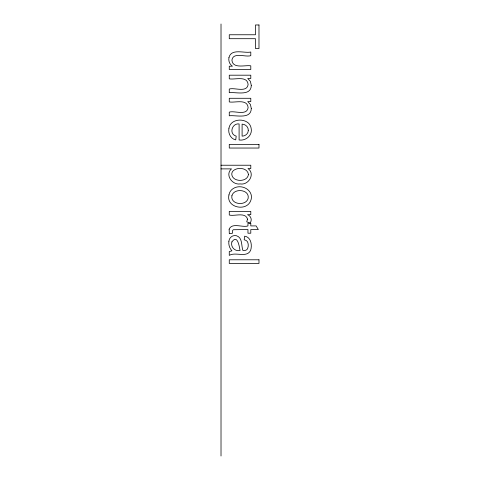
<?xml version="1.0" encoding="UTF-8"?>
<svg xmlns="http://www.w3.org/2000/svg" width="480" height="480" viewBox="0 0 480 480"><rect width="100%" height="100%" fill="white"/><g stroke="black" fill="none" stroke-linecap="round" stroke-linejoin="round"><path stroke-width="0.72" d="M221.016 165.228L250.794 165.228L250.794 168.552L247.998 168.552C255.606 173.826 248.55 185.466 240.192 183.924C232.254 185.298 224.64 174.654 231.492 168.882L221.016 168.882M221.016 24L221.016 456M228.888 241.23C228.39 244.704 229.59 248.232 231.918 250.83L229.266 251.556L229.266 255.372C235.584 251.544 246.786 258.282 250.632 250.362C252.276 245.148 251.16 237.126 244.65 236.172L244.164 239.736L246.108 240.486L247.362 241.554C248.634 243.996 248.58 247.2 247.026 249.51L245.784 250.284L242.928 250.524C241.122 245.628 242.772 237.654 236.454 235.722C232.848 234.696 229.116 237.546 228.888 241.23M228.96 128.178C227.874 133.098 230.532 138.81 235.734 139.89L236.196 136.116C228.654 134.172 231.918 122.976 239.1 123.93L239.1 139.986C245.88 141.102 252.876 135.168 251.094 128.088A9.144 9.144 0 0 0 248.28 122.958C242.418 117.912 230.316 119.496 228.96 128.178M228.96 194.91C225.864 207.45 246.072 211.878 250.554 201.096C255.048 190.752 241.704 183.12 233.286 188.532A9.048 9.048 0 0 0 229.506 192.972L228.96 194.91M229.14 229.218L229.308 233.736L232.53 233.208L232.65 230.358L233.358 229.734L247.956 229.542L247.956 233.208L250.794 233.208L250.794 229.542L258.318 229.542L256.128 225.912L250.794 225.912L250.794 223.236L247.956 223.236L247.956 225.912C242.67 227.85 231.96 222.252 229.14 229.218M251.28 85.332C251.208 96.594 235.836 91.83 229.266 92.688L229.266 89.04C234.336 87.264 246.978 93.072 248.118 84.558C247.374 75.342 234.75 79.944 229.266 78.84L229.266 75.192L250.794 75.192L250.794 78.474L247.734 78.474L250.398 81.378L251.28 85.332M251.28 108.42C251.208 119.688 235.836 114.924 229.266 115.782L229.266 112.134C234.336 110.352 246.978 116.16 248.118 107.652C247.374 98.43 234.75 103.038 229.266 101.934L229.266 98.286L250.794 98.286L250.794 101.568L247.734 101.568L250.398 104.466L251.28 108.42M231.906 195.75C230.256 204.744 246.132 206.322 248.136 198.354C249.81 189.336 233.898 187.788 231.906 195.75M228.96 57.534C228.276 60.81 229.59 64.368 232.428 66.21L229.266 66.21L229.266 69.474L250.794 69.474L250.794 65.826C245.304 64.836 232.68 69.192 231.918 60.108C233.118 51.696 245.634 57.468 250.794 55.668L250.794 52.02C244.392 53.52 231.27 48.048 228.96 57.534M248.28 130.26C248.424 133.626 245.304 136.128 242.1 136.158L242.1 124.134C245.394 124.206 248.37 126.858 248.28 130.26M248.424 174.456C247.656 182.442 232.398 182.322 231.78 174.294A4.974 4.974 0 0 1 232.896 171.102C237.006 166.758 247.59 167.562 248.424 174.456M231.882 241.902C230.316 246.948 234.99 251.7 240.072 250.524C239.268 246.642 237.63 233.922 231.882 241.902M247.512 219.138L246.72 221.814L250.104 223.074C252.378 220.092 251.088 215.862 247.53 214.656L250.794 214.656L250.794 211.374L229.266 211.374L229.266 215.022C234.198 216.546 245.604 211.716 247.512 219.138M258.984 24.972L255.48 24.972L255.48 34.764L229.266 34.764L229.266 38.7L255.48 38.7L255.48 48.534L258.984 48.534L258.984 24.972M258.984 144.39L229.266 144.39L229.266 148.038L258.984 148.038L258.984 144.39M258.984 259.788L229.266 259.788L229.266 263.436L258.984 263.436L258.984 259.788"/></g></svg>
